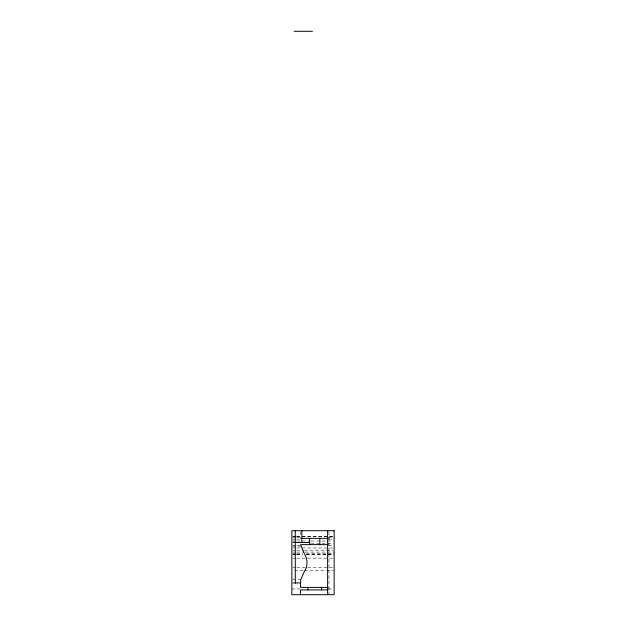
<?xml version="1.0" encoding="UTF-8"?>
<svg xmlns="http://www.w3.org/2000/svg" width="626" height="626" viewBox="0 0 626 626"><rect width="100%" height="100%" fill="white"/><g stroke="black" fill="none" stroke-linecap="round" stroke-linejoin="round"><path stroke-width="0.47" stroke-dasharray="3.13 2.35" d="M292.819 536.459L295.699 536.459M296.661 536.459L334.143 536.459M292.819 536.764L295.699 536.764M296.661 536.764L334.143 536.764M292.819 537.679L295.699 537.679M296.661 537.679L300.503 537.679M328.376 537.679L334.143 537.679M328.368 538.36L328.986 538.36M292.819 539.135L295.699 539.135M296.661 539.135L300.503 539.135M328.376 539.135L334.143 539.135M292.819 541.028L295.699 541.028M296.661 541.028L310.12 541.028M311.075 541.028L333.181 541.028M292.718 542.132L295.284 542.132M292.718 542.703L295.284 542.703M311.075 543.235L333.181 543.235M328.368 544.643L328.986 544.643M292.819 545.598L295.699 545.598M296.661 545.598L299.549 545.598M328.376 545.598L333.181 545.598M292.718 546.13L301.004 546.13M292.819 547.961L295.699 547.961M296.661 547.961L334.143 547.961M292.819 550.168L295.699 550.168M296.661 550.168L303.391 550.168M304.353 550.168L333.181 550.168M292.819 552.062L295.699 552.062M296.661 552.062L304.353 552.062M305.316 552.062L334.143 552.062M292.819 553.517L295.699 553.517M296.661 553.517L302.428 553.517M306.27 553.517L334.143 553.517M292.819 554.433L295.699 554.433M296.661 554.433L302.428 554.433M306.27 554.433L334.143 554.433M292.819 554.738L295.699 554.738M296.661 554.738L302.428 554.738M306.27 554.738L334.143 554.738M292.819 558.165L295.699 558.165M296.661 558.165L333.181 558.165M292.819 567.242L295.699 567.242M296.661 567.242L334.143 567.242M294.744 570.724L303.391 570.724M304.353 570.724L333.181 570.724M292.718 579.269L301.004 579.269M292.718 582.704L295.284 582.704M292.718 583.275L294.431 583.275M328.368 587.384L328.986 587.384M291.857 588.964L299.549 588.964M328.376 588.964L333.181 588.964M328.368 589.903L328.986 589.903M328.986 531.662L328.986 593.738M300.441 531.662L300.441 538.36"/><path stroke-width="0.94" d="M294.142 31.3L312.429 31.3M301.059 538.36L327.617 538.36M295.284 542.476L309.573 542.476M327.617 544.643L300.597 544.643L304.252 553.587A13.428 10.352 -90 0 1 304.252 571.812L300.793 579.379L300.441 587.384L327.617 587.384M295.284 582.923L300.441 582.923M327.617 589.903L300.441 589.903L300.441 594.7M309.721 544.643L309.573 538.36M327.617 530.707L327.617 594.7M321.568 587.384L321.568 589.903M319.855 538.36L319.855 544.643M307.859 587.384L307.828 589.903M301.849 530.707L301.849 542.476M295.284 530.707L295.284 583.275M334.143 530.707L291.857 530.707L291.857 594.7L334.143 594.7L334.143 530.707"/></g></svg>
